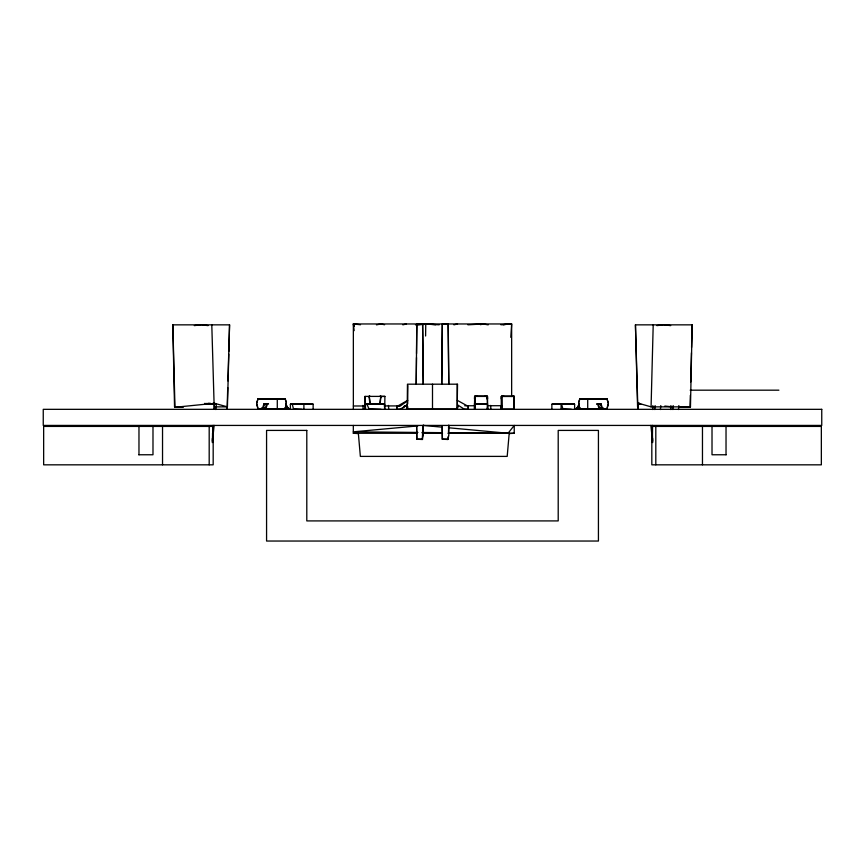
<?xml version="1.0" encoding="UTF-8"?>
<svg xmlns="http://www.w3.org/2000/svg" width="865" height="865" viewBox="0 0 865 865"><rect width="100%" height="100%" fill="white"/><g stroke="black" fill="none" stroke-linecap="round" stroke-linejoin="round"><path stroke-width="1.3" d="M264.647 398.797L285.18 398.851L286.401 402.831L285.212 408.767L265.696 408.756M365.03 396.397L365.322 409.296L365.03 396.397L384.903 396.397L384.73 409.286M487.568 409.329L487.438 396.386L474.625 396.386L474.799 409.296L474.496 407.577M501.289 406.723L501.603 409.296L501.451 396.397L514.232 396.386L514.264 409.134L501.386 409.134L501.419 396.386L514.232 396.386L514.361 398.873M468.138 409.329L468.246 406.388L468.138 409.329L464.137 409.091L457.801 405.025M407.675 406.42L407.653 409.026L406.961 404.301L407.21 409.026L457.347 409.026L458.039 405.48L457.142 409.026M407.696 403.804L407.848 385.498M416.768 324.072L422.693 324.072L416.768 324.072L416.206 384.19L416.508 357.559M442.307 324.072L441.756 384.19L442.307 324.072L448.232 324.072L442.415 324.278M407.21 409.026L407.458 384.19L457.542 384.19L457.163 407.718M416.552 353.569L416.876 324.278M425.602 335.998L425.753 323.986L435.668 324.753M214.293 409.102L214.358 403.263L227.43 406.864L229.56 324.851L172.838 324.851L174.535 406.864M290.391 409.329L290.391 404.301L301.42 403.76L313.141 404.301L313.141 409.329M574.609 409.329L574.609 404.301L573.549 403.804L552.93 404.301L562.888 403.76L551.859 404.301L551.859 409.329M652.578 425.375L652.351 442.512L652.643 438.555M652.794 409.545L652.848 405.588M670.84 409.545L670.905 405.588M679.057 407.21L690.465 406.864L692.162 324.851L635.44 324.851L637.57 406.864M690.465 406.864L651.075 406.864L653.205 324.851M679.901 406.972L690.032 407.285L690.346 395.327M690.692 382.027L691.449 352.769M691.578 347.449L692.162 324.851M227.117 408.972L227.733 387.607M227.928 380.924L228.706 354.228M228.792 351.558L229.56 324.851M369.928 403.987L369.074 396.473M380.07 403.739L380.989 396.386L380.449 396.257M416.876 439.074L416.616 425.699L416.757 439.193L422.239 439.496L423.158 425.612M442.415 439.074L442.156 425.699L442.296 439.193L447.789 439.496L448.351 436.382M448.481 432.338L448.708 425.612M487.568 407.577L487.471 409.134L487.568 406.723M514.361 406.723L514.264 409.134L514.232 396.386L511.756 396.257M212.379 441.193L213.071 425.375M284.574 408.064L288.64 408.377L288.596 409.329L285.093 408.918M603.64 409.329L603.694 408.377L599.629 408.075L598.115 403.663L596.547 404.063L600.515 404.506L602.029 408.918M474.496 398.862L474.625 396.386L476.247 396.257L487.438 396.386L487.568 398.862M501.289 398.873L501.419 396.386L503.895 396.257M599.629 408.075L600.894 408.377L600.84 409.329L599.196 408.918L597.845 404.733M510.793 337.35L511.648 323.964L353.353 323.964L353.353 409.448M474.539 403.76L474.496 404.301L487.568 404.301L474.496 403.901L487.536 403.76M500.792 409.426L501.095 405.415M654.827 409.545L655.129 405.588M672.873 409.545L673.186 405.588M477.102 396.257L474.625 396.386L474.496 409.329M509.204 433.268L507.193 456.396L360.359 456.396L358.348 433.268M367.982 404.301L368.036 403.76L382.071 404.301L367.982 404.301L382.071 403.901L368.036 403.76M660.406 409.545L660.784 405.588M678.463 409.545L678.841 405.588M423.245 427.645L423.245 426.661M638.046 409.102L638.554 403.263L640.879 404.269L638.965 404.269L638.554 403.263L651.075 406.864M212.314 442.512L214.131 425.375M215.807 409.545L216.369 404.269M208.227 404.269L208.346 403.263L207.827 404.269M292.165 404.301L292.229 403.76L311.368 404.301L292.165 404.301L311.368 404.301M553.632 404.301L572.835 404.301L572.771 403.76L553.632 404.301L553.697 403.76L574.609 404.301L551.859 404.301L552.93 403.804M589.465 398.797L588.405 398.906L590.438 398.797M422.239 439.496L423.245 435.473L423.245 425.083M447.789 439.496L448.794 435.473L448.794 425.083M423.147 427.645L423.245 426.91M380.741 396.473L380.827 396.959A22.501 22.501 0 0 0 380.124 404.398M603.165 408.756L607.025 408.767L608.203 402.82L607.014 398.884L579.82 398.851L578.599 402.831L579.788 408.767L599.304 408.756M607.025 408.767L608.203 404.831M256.797 402.841L258.008 398.851L285.18 398.851L286.401 402.831M578.599 402.831L579.82 398.851L606.992 398.851L608.203 402.841M579.907 408.929L576.404 409.329L576.36 408.377L577.647 408.021L578.912 403.998M274.562 398.797L276.595 398.906L275.535 398.797M262.982 408.918L264.344 404.733L268.507 403.847L264.052 403.663L262.56 408.075L261.306 408.377L261.36 409.329L265.793 408.918L267.285 404.506M579.063 405.782L578.025 408.918L579.161 405.62M583.572 398.797L585.713 398.797M576.414 409.329L576.36 408.377L577.604 408.085L579.107 403.663M261.306 408.377L265.393 408.021L266.885 403.663M271.891 398.906L269.426 398.797M468.246 406.388L457.336 400.365M588.719 398.906L589.627 398.797M276.854 398.797L278.173 398.797M561.104 404.301L562.163 403.804L561.104 404.301L561.104 409.329M448.859 432.727L508.069 433.268L514.232 425.429L514.232 433.268L509.204 433.57M592.86 398.906L594.006 398.797M270.994 398.797L273.437 398.797M588.611 398.797L587.984 398.797M591 398.797L591.649 398.797M596.85 398.797L598.666 399.306M407.588 400.819L399.944 406.226L396.754 406.388L396.862 409.329L400.863 409.08L407.199 405.025M301.42 403.76L291.451 404.301L313.141 404.301L290.391 404.301L291.451 403.804M400.863 409.08L407.48 404.442M266.334 399.306L268.15 398.797M211.417 404.269L213.168 403.263M396.862 409.329L396.83 406.561L407.664 400.354M261.836 408.756L257.975 408.756L256.797 402.82L257.986 398.884L285.201 398.873L265.025 399.306L267.307 398.797M279.19 399.306L280.217 398.797M276.281 398.906L275.373 398.797M273.351 398.797L274 398.797M268.691 398.797L257.986 398.884L266.29 398.797M596.309 398.797L596.623 398.906M598.537 398.797L606.992 398.851L579.82 398.851L599.25 398.797M365.473 409.329L365.473 404.301L366.976 403.804L383.076 403.804L384.579 404.301L384.579 409.329M268.377 398.906L268.939 398.906M369.485 396.257L368.944 396.386L369.669 396.257M277.016 398.797L276.389 398.797M480.497 324.689L483.081 323.964L488.217 324.851M600.353 398.797L586.827 398.797L588.146 398.797M267.069 398.906L266.971 398.797M402.831 324.829L406.453 323.964M453.92 324.829L457.542 323.964M474.658 396.397L487.438 396.386L484.962 396.257M376.459 324.862L380.914 323.964L384.579 324.753M503.235 324.808L508.025 323.964M602.408 408.021L600.948 403.663L599.564 403.847L600.515 404.506M475.199 396.462L475.199 409.134M501.992 396.462L501.992 409.134M194.301 325.618L200.702 324.851M656.903 325.618L663.304 324.851M172.838 324.851L174.968 407.285L204.951 404.269L204.951 403.263L205.167 404.269L216.304 404.269L214.358 403.263L214.358 404.269M417.849 425.915L353.32 431.84L417.914 432.435M415.449 324.851L425.753 323.986L439.171 324.797M500.911 324.764L511.648 323.964L511.648 396.516M416.833 324.808L431.992 323.964M467.922 324.808L483.081 323.964M293.592 409.329L292.165 403.804L312.07 403.804M562.877 404.301L572.835 403.901L553.632 403.901L573.549 403.804M301.409 404.301L311.368 403.901L302.112 403.76L302.123 404.301M174.968 407.285L182.569 407.058M416.757 439.193L422.726 439.074M442.296 439.193L448.265 439.074M262.56 408.075L265.393 408.021M292.165 403.901L311.303 403.76M562.877 403.901L572.771 403.76M598.115 403.663L600.948 403.663M353.353 405.999L365.43 405.977M384.211 405.934L398.96 405.912M404.333 405.901L407.015 405.89M464.7 405.772L475.426 405.75M487.503 405.728L502.251 405.696M690.184 390.18L778.9 390.18M369.366 396.257L369.993 396.257M379.94 396.257L380.578 396.257M380.87 396.473L384.903 396.386M501.451 396.397L514.199 396.397M273.643 398.906L274.41 398.906M365.473 404.301L384.579 404.301M215.472 406.864L227.43 406.864M288.64 408.377L286.769 408.377L288.64 408.377L287.396 408.085L285.893 403.663M293.592 408.831L302.123 409.329M366.976 404.301L368.987 408.831L381.065 409.329M561.461 403.804L562.877 408.831L571.408 409.329M353.32 425.429L353.32 433.268L416.941 433.268M422.325 433.268L442.534 433.268M447.919 433.268L514.232 433.268M138.778 454.763L152.986 454.763L152.986 426.413M726.222 454.763L712.014 454.763L712.014 426.413M600.894 408.377L603.694 408.377M421.947 432.478L442.134 432.662M577.647 408.021L580.426 408.075M178.341 406.972L183.402 407.134M563.591 403.901L572.835 404.301M353.32 433.268L358.348 433.57M423.234 425.429L441.788 427.137M448.416 427.753L508.069 433.268M687.426 407.026L690.032 407.285M664.839 406.053L671.337 406.745M354.153 330.646L353.353 323.964L360.51 324.743M664.298 324.851L670.699 325.618M201.696 324.851L208.097 325.618M513.659 396.462L514.167 405.999M486.865 396.462L487.373 399.598M591.563 398.797L591.844 398.797M380.276 396.257L380.989 396.386M597.791 398.797L599.975 399.306L599.445 398.797M264.052 403.663L265.49 404.063M303.896 404.301L302.837 403.804L303.896 404.301L303.896 409.329M584.783 398.797L585.81 399.306M274.648 398.797L277.287 398.906L277.287 408.767M353.353 323.964L354.445 326.267M285.937 405.782L286.975 408.918M286.088 403.998L287.396 408.085M256.797 404.831L257.975 408.767M369.139 396.603L369.236 396.959A22.501 22.501 0 0 1 369.95 404.398M213.569 404.269L213.352 403.263L213.352 404.269M209.6 404.269L209.384 403.263L209.384 404.269M650.869 425.375L652.686 442.512M226.695 406.691L226.954 409.102M382.016 403.76L382.071 404.301M490.617 405.415L490.92 409.426M388.45 405.415L388.742 409.426M362.9 405.415L363.203 409.426M212.358 438.555L212.649 442.512L212.531 433.289M264.106 408.377L264.16 409.329M652.037 428.013L652.621 441.193M474.496 406.723L474.593 409.134M635.44 324.851L637.883 408.972M211.795 324.851L214.239 408.972M209.027 404.269L209.006 403.263L209.006 404.269M563.58 403.76L563.591 404.301M448.124 324.278L448.794 384.19L448.232 324.072M422.585 324.278L423.245 384.19L422.693 324.072M457.142 384.19L457.347 409.026M487.406 396.397L487.46 409.059M587.713 398.884L587.713 408.756M726.027 426.413L726.027 454.763M702.466 426.413L702.466 464.829M655.811 426.413L655.811 464.829M639.559 403.263L639.559 404.269M432.5 384.19L432.5 409.026M209.189 426.413L209.189 464.829M206.984 404.269L206.984 403.263L206.767 404.269M162.534 426.413L162.534 464.829M138.973 426.413L138.973 454.763M299.982 403.804L299.636 404.301L300.696 404.301L299.982 403.804M565.018 403.804L564.304 404.301L565.364 404.301L565.018 403.804M475.501 403.804L474.496 404.301L487.568 404.301L474.496 403.901L475.501 403.804M578.231 408.377L576.36 408.377L578.231 408.377M821.75 409.329L43.25 409.329L43.25 425.429L821.75 425.429L821.75 409.329M213.179 426.413L43.65 426.413L43.65 464.829L213.179 464.829L213.179 426.413M821.35 426.413L651.821 426.413L651.821 464.829L821.35 464.829L821.35 426.413M306.794 430.413L266.571 430.413L266.571 541.036L598.429 541.036L598.429 430.413L558.206 430.413L558.206 520.914L306.794 520.914L306.794 430.413M210.617 404.269L210.584 403.263L210.584 404.269"/></g></svg>
